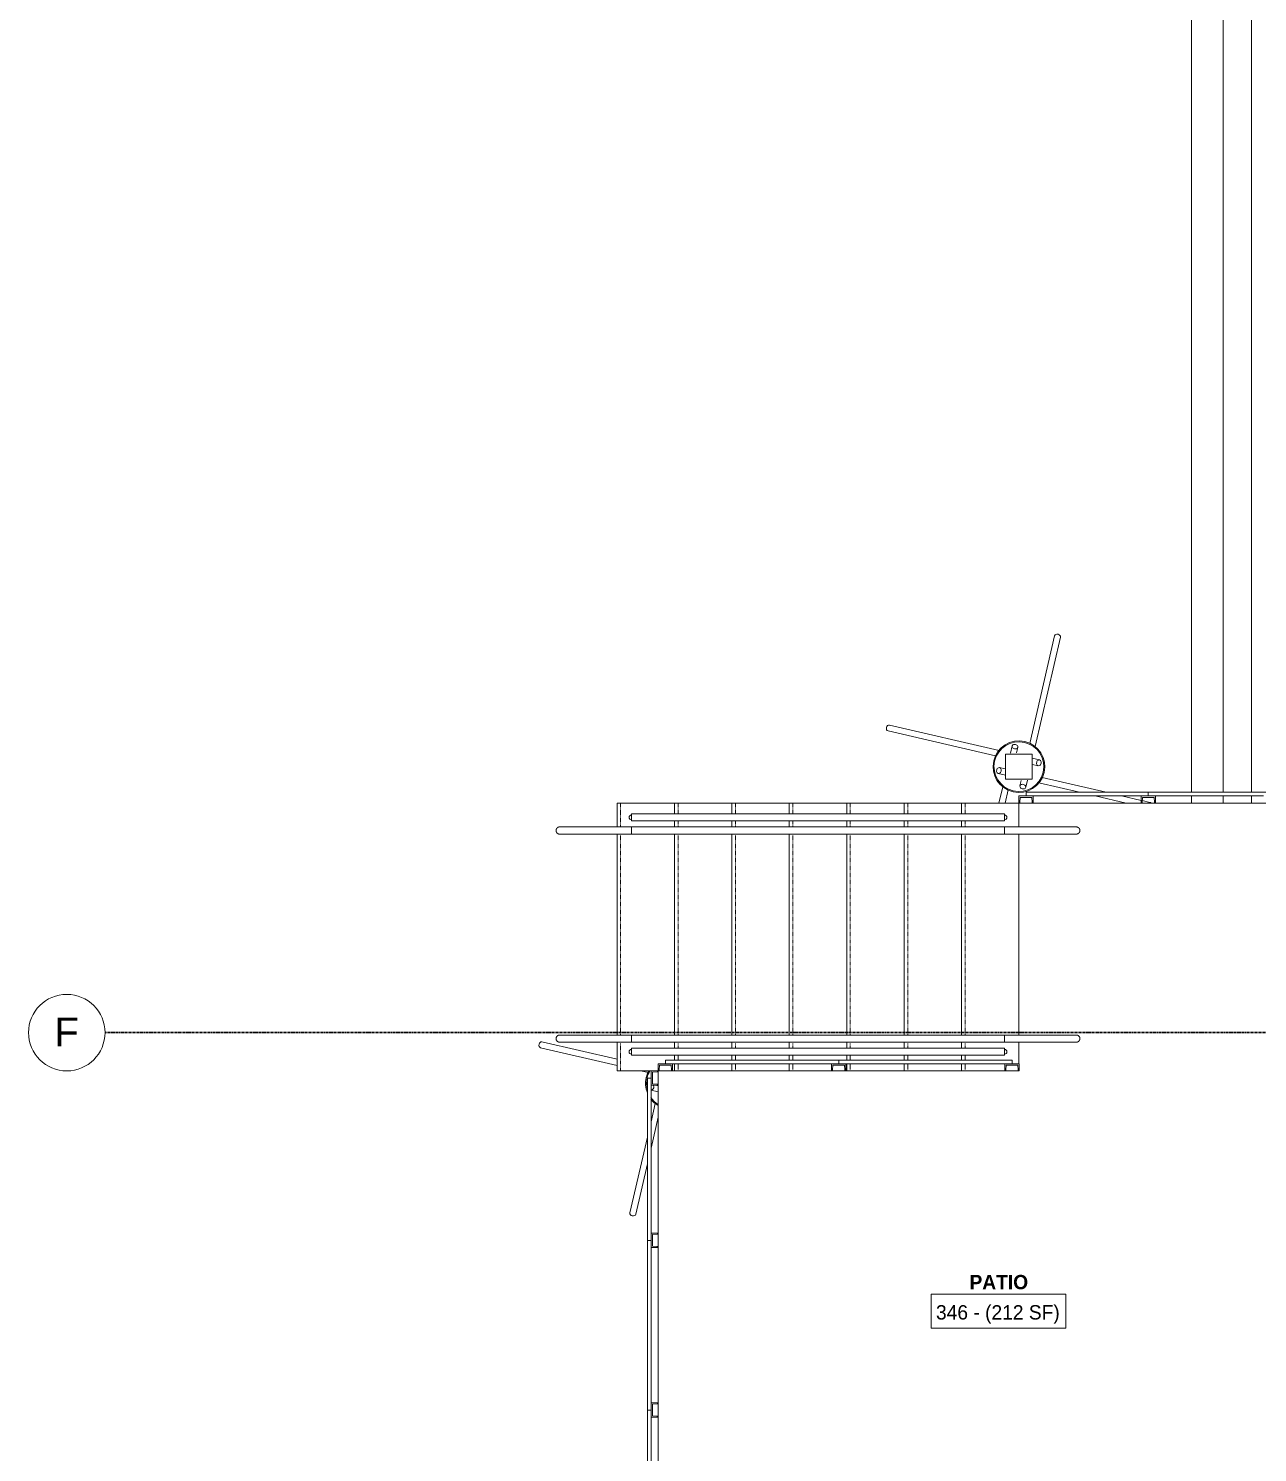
# Model space of a CAD drawing. Header units: inches. Extents: x -4093 to -1777, y 9773 to 12264.
# Drawn here: x -4093 to -3836, y 10079.4 to 10377.1 of the extents above; entities that cross this region are included whole.
import ezdxf

# ---------------------------------------------------------------- set-up
doc = ezdxf.new("R2010")
doc.units = ezdxf.units.IN
doc.header["$MEASUREMENT"] = 0
doc.linetypes.add('Grid Line 1_2_', pattern=[0.875, 0.5, -0.125, 0.125, -0.125])
doc.linetypes.add('Overhead 1_16_', pattern=[0.101562, 0.0625, -0.039062])
for name, color, linetype, lineweight in [('0-1', 7, 'Continuous', 5), ('0-2', 7, 'Continuous', 9), ('0-3', 165, 'Continuous', 5), ('A-AREA-IDEN', 2, 'Continuous', 9), ('A-FLOR-2', 192, 'Continuous', 9), ('A-FLOR-HRAL', 11, 'Continuous', 9), ('A-GLAZ-CURT', 52, 'Continuous', 9), ('A-GLAZ-CWMG', 51, 'Continuous', 9), ('S-FNDN-1', 7, 'Continuous', 9), ('S-FNDN-2', 32, 'Continuous', 9), ('S-GRID-1', 1, 'Grid Line 1_2_', 30), ('S-GRID-IDEN', 1, 'Continuous', 9), ('S-GRID-IDEN-1', 147, 'Continuous', 9), ('S-STRS', 31, 'Continuous', 9), ('S-STRS-3', 31, 'Overhead 1_16_', 9)]:
    doc.layers.add(name, color=color, linetype=linetype, lineweight=lineweight)
doc.styles.add('Arial_1', font='arial.ttf', dxfattribs={"height": 6})
doc.styles.add('Century Gothic', font='ufonts.com_century-gothic.ttf', dxfattribs={"height": 3})
doc.styles.add('Century Gothic_B', font='GOTHICB.TTF', dxfattribs={"height": 3})

# ---------------------------------------------------------------- blocks, each defined once
blk = doc.blocks.new('316600 - Special Foundations - Diamond Pier - Generic - 316600 - Special Foundations - Diamond Pier - Generic-V122-BACKGROUND - 1ST FLOOR')
at = {"layer": 'S-FNDN-1'}
for p, q in [((7.46, 27.36), (2.26, 4.87)), ((3.39, 4.19), (8.68, 27.08)), ((-27.36, 7.46), (-4.87, 2.26)), ((-4.15, 3.38), (-27.08, 8.68)), ((-1.42, 4.32), (-1.77, 2.8)), ((-0.47, 2.87), (-0.2, 4.04)), ((2.77, 2.62), (-2.77, 2.62)), ((-2.77, 2.62), (-2.77, -2.62)), ((2.77, -2.62), (2.77, 2.62)), ((4.32, 1.42), (2.8, 1.77)), ((2.86, 0.48), (4.04, 0.2)), ((-4.32, -1.42), (-2.8, -1.77)), ((-2.86, -0.48), (-4.04, -0.2)), ((-2.77, -2.62), (2.77, -2.62)), ((0.47, -2.87), (0.2, -4.04)), ((1.42, -4.32), (1.77, -2.8)), ((18.22, -5.35), (4.87, -2.26)), ((-3.39, -4.19), (-4.18, -7.6)), ((-2.89, -7.6), (-2.26, -4.87)), ((4.15, -3.38), (12.67, -5.35)), ((15.91, -6.1), (22.4, -7.6)), ((25.55, -7.05), (21.46, -6.1)), ((27.36, -7.46), (25.78, -7.1))]:
    blk.add_line(p, q, dxfattribs=at)
for radius, start, end in [(5.41, 346.9807, 166.9807), (5.21, 346.9807, 166.9807), (5.41, 166.9807, 346.9807), (5.21, 166.9807, 346.9807)]:
    blk.add_arc((0, 0), radius, start, end, dxfattribs=at)
for centre, major_axis, start_param, end_param in [((8.07, 27.22), (-0.609, 0.141), 4.712389, 6.283185), ((8.07, 27.22), (-0.609, 0.141), 3.141593, 4.712389), ((-27.22, 8.07), (0.141, 0.609), 1.570796, 3.141593), ((-27.22, 8.07), (0.141, 0.609), 0, 1.570796), ((-0.81, 4.18), (-0.609, 0.141), 4.712389, 7.853982), ((-0.81, 4.18), (-0.609, 0.141), 1.570796, 4.712389), ((4.18, 0.81), (0.141, 0.609), 1.570796, 4.712389), ((4.18, 0.81), (0.141, 0.609), 4.712389, 7.853982), ((-4.18, -0.81), (0.141, 0.609), 1.570796, 4.712389), ((-4.18, -0.81), (0.141, 0.609), 4.712389, 7.853982), ((0.81, -4.18), (-0.609, 0.141), 4.712389, 7.853982), ((0.81, -4.18), (-0.609, 0.141), 1.570796, 4.712389), ((27.22, -8.07), (0.141, 0.609), 5.759587, 6.283185)]:
    blk.add_ellipse(centre, major_axis=major_axis, ratio=0.764544, start_param=start_param, end_param=end_param, dxfattribs=at)
blk = doc.blocks.new('316600 - Special Foundations - Diamond Pier - Generic - 316600 - Special Foundations - Diamond Pier - Generic-V123-BACKGROUND - 1ST FLOOR')
at = {"layer": 'S-FNDN-1'}
for p, q in [((-27.36, 7.46), (-11.37, 3.77)), ((-11.37, 5.05), (-27.08, 8.68)), ((-6.41, 2.62), (-4.87, 2.26)), ((-4.27, -1.43), (-2.8, -1.77)), ((-2.86, -0.48), (-3.27, -0.38)), ((-3.39, -4.19), (-4.27, -8)), ((-4.27, -13.55), (-2.77, -7.06)), ((-5.02, -11.25), (-8.68, -27.08)), ((-7.46, -27.36), (-5.02, -16.79))]:
    blk.add_line(p, q, dxfattribs=at)
for radius, start, end in [(5.41, 166.9807, 201.3355), (5.41, 151.0098, 166.9807), (5.21, 166.9807, 193.4113), (5.21, 149.7497, 166.9807), (5.21, 214.7051, 237.5864), (5.41, 217.6172, 238.8653)]:
    blk.add_arc((0, 0), radius, start, end, dxfattribs=at)
for centre, major_axis, start_param, end_param in [((-27.22, 8.07), (0.141, 0.609), 1.570796, 3.141593), ((-27.22, 8.07), (0.141, 0.609), 0, 1.570796), ((-4.18, -0.81), (0.141, 0.609), 3.242164, 4.712389), ((-4.18, -0.81), (0.141, 0.609), 4.712389, 5.668597), ((-8.07, -27.22), (-0.609, 0.141), 0, 1.570796), ((-8.07, -27.22), (-0.609, 0.141), 1.570796, 3.141593)]:
    blk.add_ellipse(centre, major_axis=major_axis, ratio=0.764544, start_param=start_param, end_param=end_param, dxfattribs=at)
blk = doc.blocks.new('Grid - Grid Head - Circle-1738874-BACKGROUND - 1ST FLOOR')
at = {"layer": 'S-GRID-IDEN-1'}
for start, end in [(360, 180), (180, 360)]:
    blk.add_arc((0, 0), 0.25, start, end, dxfattribs=at)
blk = doc.blocks.new('CTR - 1st Phase - Structure_rvt-1-BACKGROUND - 1ST FLOOR')
at = {"layer": 'S-GRID-1'}
blk.add_line((-1777.25, 10167.19), (-4076.95, 10167.19), dxfattribs=at)
at = {"layer": '0-2'}
for name, p in [('316600 - Special Foundations - Diamond Pier - Generic - 316600 - Special Foundations - Diamond Pier - Generic-V122-BACKGROUND - 1ST FLOOR', (-3885.92, 10222.79)), ('316600 - Special Foundations - Diamond Pier - Generic - 316600 - Special Foundations - Diamond Pier - Generic-V123-BACKGROUND - 1ST FLOOR', (-3958.55, 10156.57))]:
    blk.add_blockref(name, p, dxfattribs=at)
at = {"layer": '0-3', "xscale": 31.99999999999999, "yscale": 31.99999999999999, "zscale": 31.99999999999999, "rotation": 89.99999999999987}
blk.add_blockref('Grid - Grid Head - Circle-1738874-BACKGROUND - 1ST FLOOR', (-4084.95, 10167.19), dxfattribs=at)
at = {"layer": 'S-GRID-IDEN', "insert": (-4087.54, 10170.32), "char_height": 6, "width": 6.262, "attachment_point": 1, "style": 'Arial_1'}
blk.add_mtext('F', dxfattribs=at)
blk = doc.blocks.new('Basic Wall _ 3_ XPS - ___-2578961-BACKGROUND - 1ST FLOOR')
at = {"layer": 'S-FNDN-2'}
for p, q in [((-3849.82, 10217.44), (-3849.82, 10818.99)), ((-3843.24, 10217.44), (-3843.24, 10818.99)), ((-3837.27, 10217.44), (-3837.27, 10818.99)), ((-3849.82, 10215.19), (-3849.82, 10216.69)), ((-3843.24, 10215.19), (-3843.24, 10216.69)), ((-3837.27, 10215.19), (-3837.27, 10216.69))]:
    blk.add_line(p, q, dxfattribs=at)
blk = doc.blocks.new('Railing - 1_-2835141-BACKGROUND - 1ST FLOOR')
at = {"layer": 'A-FLOR-HRAL'}
for p, q in [((2, 11), (2, 0)), ((3.5, 0), (3.5, 11))]:
    blk.add_line(p, q, dxfattribs=at)
at = {"layer": 'A-FLOR-HRAL', "flags": 128}
for points in [[(2, 15), (2, 15.03), (2, 15.06), (2.01, 15.09), (2.01, 15.12), (2.01, 15.15), (2.02, 15.18), (2.03, 15.21), (2.04, 15.24), (2.05, 15.26), (2.06, 15.29), (2.07, 15.32), (2.08, 15.35), (2.1, 15.37), (2.11, 15.4), (2.13, 15.42), (2.15, 15.45), (2.17, 15.47), (2.19, 15.49), (2.21, 15.52), (2.23, 15.54), (2.25, 15.56), (2.27, 15.58), (2.3, 15.6), (2.32, 15.61), (2.34, 15.63), (2.37, 15.65), (2.4, 15.66), (2.42, 15.68), (2.45, 15.69), (2.48, 15.7), (2.51, 15.71), (2.53, 15.72), (2.56, 15.73), (2.59, 15.73), (2.62, 15.74), (2.65, 15.74), (2.68, 15.75), (2.71, 15.75), (2.74, 15.75)], [(2, 15), (2, 15), (2, 14.99), (2, 14.97), (2, 14.95), (2, 14.92), (2, 14.89), (2, 14.84), (2, 14.8), (2, 14.74), (2, 14.68), (2, 14.62), (2, 14.55), (2, 14.47), (2, 14.39), (2, 14.3), (2, 14.21), (2, 14.11), (2, 14.01), (2, 13.9), (2, 13.79), (2, 13.67), (2, 13.55), (2, 13.42), (2, 13.29), (2, 13.16), (2, 13.02), (2, 12.89), (2, 12.74), (2, 12.6), (2, 12.45), (2, 12.3), (2, 12.15), (2, 11.99), (2, 11.84), (2, 11.68), (2, 11.52), (2, 11.36), (2, 11.2), (2, 11.04), (2, 11)], [(2, 14.5), (2, 14.53), (2, 14.6), (2, 14.67), (2, 14.73), (2, 14.78), (2, 14.83), (2, 14.87), (2, 14.91), (2, 14.94), (2, 14.97), (2, 14.98), (2, 14.99), (2, 15)], [(2.75, 15.75), (2.78, 15.75), (2.81, 15.75), (2.84, 15.74), (2.87, 15.74), (2.9, 15.74), (2.93, 15.73), (2.96, 15.72), (2.99, 15.71), (3.01, 15.7), (3.04, 15.69), (3.07, 15.68), (3.1, 15.67), (3.12, 15.65), (3.15, 15.64), (3.17, 15.62), (3.2, 15.6), (3.22, 15.58), (3.24, 15.56), (3.27, 15.54), (3.29, 15.52), (3.31, 15.5), (3.33, 15.48), (3.35, 15.45), (3.36, 15.43), (3.38, 15.41), (3.4, 15.38), (3.41, 15.35), (3.43, 15.33), (3.44, 15.3), (3.45, 15.27), (3.46, 15.24), (3.47, 15.22), (3.48, 15.19), (3.48, 15.16), (3.49, 15.13), (3.49, 15.1), (3.5, 15.07), (3.5, 15.04), (3.5, 15.01)], [(3.5, 11), (3.5, 11.16), (3.5, 11.32), (3.5, 11.48), (3.5, 11.64), (3.5, 11.79), (3.5, 11.95), (3.5, 12.11), (3.5, 12.26), (3.5, 12.41), (3.5, 12.56), (3.5, 12.7), (3.5, 12.85), (3.5, 12.99), (3.5, 13.12), (3.5, 13.26), (3.5, 13.39), (3.5, 13.52), (3.5, 13.64), (3.5, 13.76), (3.5, 13.87), (3.5, 13.98), (3.5, 14.08), (3.5, 14.18), (3.5, 14.28), (3.5, 14.37), (3.5, 14.45), (3.5, 14.53), (3.5, 14.6), (3.5, 14.67), (3.5, 14.73), (3.5, 14.78), (3.5, 14.83), (3.5, 14.87), (3.5, 14.91), (3.5, 14.94), (3.5, 14.97), (3.5, 14.98), (3.5, 14.99), (3.5, 15), (3.5, 15)], [(3.5, 15), (3.5, 14.99), (3.5, 14.97), (3.5, 14.95), (3.5, 14.92), (3.5, 14.89), (3.5, 14.84), (3.5, 14.8), (3.5, 14.74), (3.5, 14.68), (3.5, 14.62), (3.5, 14.55), (3.5, 14.52)], [(2, 11), (2, 11.16), (2, 11.32), (2, 11.48), (2, 11.64), (2, 11.79), (2, 11.95), (2, 12.11), (2, 12.26), (2, 12.41), (2, 12.56), (2, 12.7), (2, 12.85), (2, 12.94)], [(3.5, 14.07), (3.5, 14.01), (3.5, 13.9), (3.5, 13.79), (3.5, 13.67), (3.5, 13.55), (3.5, 13.42), (3.5, 13.29), (3.5, 13.16), (3.5, 13.02), (3.5, 12.89), (3.5, 12.74), (3.5, 12.6), (3.5, 12.45), (3.5, 12.3), (3.5, 12.15), (3.5, 11.99), (3.5, 11.84), (3.5, 11.68), (3.5, 11.52), (3.5, 11.36), (3.5, 11.2), (3.5, 11.04), (3.5, 11)]]:
    blk.add_lwpolyline(points, dxfattribs=at)
at = {"layer": 'A-FLOR-HRAL'}
blk.add_arc((0, 0), 0.5, 360, 180, dxfattribs=at)
blk = doc.blocks.new('Railing - 1_-2853447-BACKGROUND - 1ST FLOOR')
at = {"layer": 'A-FLOR-HRAL'}
for p, q in [((2, 0), (2, -11)), ((3.5, -11), (3.5, 0)), ((2, -13.68), (2, -13.67))]:
    blk.add_line(p, q, dxfattribs=at)
at = {"layer": 'A-FLOR-HRAL', "flags": 128}
for points in [[(2, -12.94), (2, -12.89), (2, -12.74), (2, -12.6), (2, -12.45), (2, -12.3), (2, -12.15), (2, -11.99), (2, -11.84), (2, -11.68), (2, -11.52), (2, -11.36), (2, -11.2), (2, -11.04), (2, -11)], [(2, -11), (2, -11.16), (2, -11.32), (2, -11.48), (2, -11.64), (2, -11.79), (2, -11.95), (2, -12.11), (2, -12.26), (2, -12.41), (2, -12.56), (2, -12.7), (2, -12.85), (2, -12.99), (2, -13.12), (2, -13.26), (2, -13.39), (2, -13.52), (2, -13.64), (2, -13.76), (2, -13.87), (2, -13.98), (2, -14.08), (2, -14.18), (2, -14.28), (2, -14.37), (2, -14.45), (2, -14.53), (2, -14.6), (2, -14.67), (2, -14.73), (2, -14.78), (2, -14.83), (2, -14.87), (2, -14.91), (2, -14.94), (2, -14.97), (2, -14.98), (2, -14.99), (2, -15), (2, -15)], [(3.5, -11), (3.5, -11.16), (3.5, -11.32), (3.5, -11.48), (3.5, -11.64), (3.5, -11.79), (3.5, -11.95), (3.5, -12.11), (3.5, -12.26), (3.5, -12.41), (3.5, -12.56), (3.5, -12.7), (3.5, -12.85)], [(3.5, -15), (3.5, -15), (3.5, -14.99), (3.5, -14.97), (3.5, -14.95), (3.5, -14.92), (3.5, -14.89), (3.5, -14.84), (3.5, -14.8), (3.5, -14.74), (3.5, -14.68), (3.5, -14.62), (3.5, -14.55), (3.5, -14.47), (3.5, -14.39), (3.5, -14.3), (3.5, -14.21), (3.5, -14.11), (3.5, -14.01), (3.5, -13.9), (3.5, -13.79), (3.5, -13.67), (3.5, -13.55), (3.5, -13.42), (3.5, -13.29), (3.5, -13.16), (3.5, -13.02), (3.5, -12.89), (3.5, -12.74), (3.5, -12.6), (3.5, -12.45), (3.5, -12.3), (3.5, -12.15), (3.5, -11.99), (3.5, -11.84), (3.5, -11.68), (3.5, -11.52), (3.5, -11.36), (3.5, -11.2), (3.5, -11.04), (3.5, -11)], [(2, -15), (2, -14.99), (2, -14.97), (2, -14.95), (2, -14.92), (2, -14.89), (2, -14.84), (2, -14.8), (2, -14.74), (2, -14.68), (2, -14.62), (2, -14.55), (2, -14.5)], [(3.5, -13.54), (3.5, -13.64), (3.5, -13.76), (3.5, -13.87), (3.5, -13.98), (3.5, -14.08), (3.5, -14.18), (3.5, -14.28), (3.5, -14.37), (3.5, -14.45), (3.5, -14.53), (3.5, -14.6), (3.5, -14.67), (3.5, -14.73), (3.5, -14.78), (3.5, -14.83), (3.5, -14.87), (3.5, -14.91), (3.5, -14.94), (3.5, -14.97), (3.5, -14.98), (3.5, -14.99), (3.5, -15)], [(2.75, -15.75), (2.72, -15.75), (2.69, -15.75), (2.66, -15.74), (2.63, -15.74), (2.6, -15.74), (2.57, -15.73), (2.54, -15.72), (2.51, -15.71), (2.49, -15.7), (2.46, -15.69), (2.43, -15.68), (2.4, -15.67), (2.38, -15.65), (2.35, -15.64), (2.33, -15.62), (2.3, -15.6), (2.28, -15.58), (2.26, -15.56), (2.23, -15.54), (2.21, -15.52), (2.19, -15.5), (2.17, -15.48), (2.15, -15.45), (2.14, -15.43), (2.12, -15.41), (2.1, -15.38), (2.09, -15.35), (2.07, -15.33), (2.06, -15.3), (2.05, -15.27), (2.04, -15.24), (2.03, -15.22), (2.02, -15.19), (2.02, -15.16), (2.01, -15.13), (2.01, -15.1), (2, -15.07), (2, -15.04), (2, -15.01)], [(3.5, -15), (3.5, -15.03), (3.5, -15.06), (3.49, -15.09), (3.49, -15.12), (3.49, -15.15), (3.48, -15.18), (3.47, -15.21), (3.46, -15.24), (3.45, -15.26), (3.44, -15.29), (3.43, -15.32), (3.42, -15.35), (3.4, -15.37), (3.39, -15.4), (3.37, -15.42), (3.35, -15.45), (3.33, -15.47), (3.31, -15.49), (3.29, -15.52), (3.27, -15.54), (3.25, -15.56), (3.23, -15.58), (3.2, -15.6), (3.18, -15.61), (3.16, -15.63), (3.13, -15.65), (3.1, -15.66), (3.08, -15.68), (3.05, -15.69), (3.02, -15.7), (2.99, -15.71), (2.97, -15.72), (2.94, -15.73), (2.91, -15.73), (2.88, -15.74), (2.85, -15.74), (2.82, -15.75), (2.79, -15.75), (2.76, -15.75)]]:
    blk.add_lwpolyline(points, dxfattribs=at)
at = {"layer": 'A-FLOR-HRAL'}
blk.add_arc((0, 0), 0.5, 180, 360, dxfattribs=at)
blk = doc.blocks.new('Railing - Railing-2750314-BACKGROUND - 1ST FLOOR')
at = {"layer": 'A-FLOR-HRAL'}
for p, q in [((-3966.92, 10166.69), (-3888.92, 10166.69)), ((-3966.92, 10165.19), (-3966.92, 10166.69)), ((-3966.92, 10165.19), (-3888.92, 10165.19)), ((-3966.92, 10163.94), (-3888.92, 10163.94)), ((-3966.92, 10162.44), (-3966.92, 10163.94)), ((-3888.92, 10166.69), (-3888.92, 10165.19)), ((-3888.92, 10163.94), (-3888.92, 10162.44)), ((-3966.92, 10162.44), (-3888.92, 10162.44))]:
    blk.add_line(p, q, dxfattribs=at)
at = {"rotation": 90}
for name, p in [('Railing - 1_-2835141-BACKGROUND - 1ST FLOOR', (-3966.92, 10163.19)), ('Railing - 1_-2853447-BACKGROUND - 1ST FLOOR', (-3888.92, 10163.19))]:
    blk.add_blockref(name, p, dxfattribs=at)
blk = doc.blocks.new('Railing - 1_-V127-BACKGROUND - 1ST FLOOR')
at = {"layer": 'A-FLOR-HRAL'}
for p, q in [((2, 0), (2, -11)), ((3.5, -11), (3.5, 0))]:
    blk.add_line(p, q, dxfattribs=at)
at = {"layer": 'A-FLOR-HRAL', "flags": 128}
for points in [[(2, -12.94), (2, -12.89), (2, -12.74), (2, -12.6), (2, -12.45), (2, -12.3), (2, -12.15), (2, -11.99), (2, -11.84), (2, -11.68), (2, -11.52), (2, -11.36), (2, -11.2), (2, -11.04), (2, -11)], [(2, -11), (2, -11.16), (2, -11.32), (2, -11.48), (2, -11.64), (2, -11.79), (2, -11.95), (2, -12.11), (2, -12.26), (2, -12.41), (2, -12.56), (2, -12.7), (2, -12.85), (2, -12.99), (2, -13.12), (2, -13.26), (2, -13.39), (2, -13.52), (2, -13.64), (2, -13.76), (2, -13.87), (2, -13.98), (2, -14.08), (2, -14.18), (2, -14.28), (2, -14.37), (2, -14.45), (2, -14.53), (2, -14.6), (2, -14.67), (2, -14.73), (2, -14.78), (2, -14.83), (2, -14.87), (2, -14.91), (2, -14.94), (2, -14.97), (2, -14.98), (2, -14.99), (2, -15), (2, -15)], [(3.5, -11), (3.5, -11.16), (3.5, -11.32), (3.5, -11.48), (3.5, -11.64), (3.5, -11.79), (3.5, -11.95), (3.5, -12.11), (3.5, -12.26), (3.5, -12.41), (3.5, -12.56), (3.5, -12.7), (3.5, -12.85)], [(3.5, -15), (3.5, -15), (3.5, -14.99), (3.5, -14.97), (3.5, -14.95), (3.5, -14.92), (3.5, -14.89), (3.5, -14.84), (3.5, -14.8), (3.5, -14.74), (3.5, -14.68), (3.5, -14.62), (3.5, -14.55), (3.5, -14.47), (3.5, -14.39), (3.5, -14.3), (3.5, -14.21), (3.5, -14.11), (3.5, -14.01), (3.5, -13.9), (3.5, -13.79), (3.5, -13.67), (3.5, -13.55), (3.5, -13.42), (3.5, -13.29), (3.5, -13.16), (3.5, -13.02), (3.5, -12.89), (3.5, -12.74), (3.5, -12.6), (3.5, -12.45), (3.5, -12.3), (3.5, -12.15), (3.5, -11.99), (3.5, -11.84), (3.5, -11.68), (3.5, -11.52), (3.5, -11.36), (3.5, -11.2), (3.5, -11.04), (3.5, -11)], [(2, -15), (2, -14.99), (2, -14.97), (2, -14.95), (2, -14.92), (2, -14.89), (2, -14.84), (2, -14.8), (2, -14.74), (2, -14.68), (2, -14.62), (2, -14.55), (2, -14.5)], [(3.5, -13.54), (3.5, -13.64), (3.5, -13.76), (3.5, -13.87), (3.5, -13.98), (3.5, -14.08), (3.5, -14.18), (3.5, -14.28), (3.5, -14.37), (3.5, -14.45), (3.5, -14.53), (3.5, -14.6), (3.5, -14.67), (3.5, -14.73), (3.5, -14.78), (3.5, -14.83), (3.5, -14.87), (3.5, -14.91), (3.5, -14.94), (3.5, -14.97), (3.5, -14.98), (3.5, -14.99), (3.5, -15)], [(2.75, -15.75), (2.72, -15.75), (2.69, -15.75), (2.66, -15.74), (2.63, -15.74), (2.6, -15.74), (2.57, -15.73), (2.54, -15.72), (2.51, -15.71), (2.49, -15.7), (2.46, -15.69), (2.43, -15.68), (2.4, -15.67), (2.38, -15.65), (2.35, -15.64), (2.33, -15.62), (2.3, -15.6), (2.28, -15.58), (2.26, -15.56), (2.23, -15.54), (2.21, -15.52), (2.19, -15.5), (2.17, -15.48), (2.15, -15.45), (2.14, -15.43), (2.12, -15.41), (2.1, -15.38), (2.09, -15.35), (2.07, -15.33), (2.06, -15.3), (2.05, -15.27), (2.04, -15.24), (2.03, -15.22), (2.02, -15.19), (2.02, -15.16), (2.01, -15.13), (2.01, -15.1), (2, -15.07), (2, -15.04), (2, -15.01)], [(3.5, -15), (3.5, -15.03), (3.5, -15.06), (3.49, -15.09), (3.49, -15.12), (3.49, -15.15), (3.48, -15.18), (3.47, -15.21), (3.46, -15.24), (3.45, -15.26), (3.44, -15.29), (3.43, -15.32), (3.42, -15.35), (3.4, -15.37), (3.39, -15.4), (3.37, -15.42), (3.35, -15.45), (3.33, -15.47), (3.31, -15.49), (3.29, -15.52), (3.27, -15.54), (3.25, -15.56), (3.23, -15.58), (3.2, -15.6), (3.18, -15.61), (3.16, -15.63), (3.13, -15.65), (3.1, -15.66), (3.08, -15.68), (3.05, -15.69), (3.02, -15.7), (2.99, -15.71), (2.97, -15.72), (2.94, -15.73), (2.91, -15.73), (2.88, -15.74), (2.85, -15.74), (2.82, -15.75), (2.79, -15.75), (2.76, -15.75)]]:
    blk.add_lwpolyline(points, dxfattribs=at)
at = {"layer": 'A-FLOR-HRAL'}
blk.add_arc((0, 0), 0.5, 180, 360, dxfattribs=at)
blk = doc.blocks.new('Railing - Railing-2755816-BACKGROUND - 1ST FLOOR')
at = {"layer": 'A-FLOR-HRAL'}
for p, q in [((-3966.92, 10212.94), (-3888.92, 10212.94)), ((-3966.92, 10211.44), (-3966.92, 10212.94)), ((-3888.92, 10212.94), (-3888.92, 10211.44)), ((-3966.92, 10211.44), (-3888.92, 10211.44)), ((-3966.92, 10210.19), (-3888.92, 10210.19)), ((-3966.92, 10208.69), (-3966.92, 10210.19)), ((-3966.92, 10208.69), (-3888.92, 10208.69)), ((-3888.92, 10210.19), (-3888.92, 10208.69))]:
    blk.add_line(p, q, dxfattribs=at)
at = {"extrusion": (0, 0, -1), "zscale": -1, "rotation": 270}
for name, p in [('Railing - 1_-2835141-BACKGROUND - 1ST FLOOR', (3966.92, 10212.19)), ('Railing - 1_-V127-BACKGROUND - 1ST FLOOR', (3888.92, 10212.19))]:
    blk.add_blockref(name, p, dxfattribs=at)
blk = doc.blocks.new('Horizontal_Siding - Horizontal_Siding-2854973-BACKGROUND - 1ST FLOOR')
at = {"layer": 'A-GLAZ-CURT'}
for p, q in [((-18.11875, 2.25), (18.11875, 2.25)), ((-18.11875, 1.5), (-18.11875, 2.25)), ((16.61875, 1.5), (-16.61875, 1.5)), ((18.11875, 2.25), (18.11875, 1.5))]:
    blk.add_line(p, q, dxfattribs=at)
blk = doc.blocks.new('Rectangular Mullion - RAILING POST-2666422-BACKGROUND - 1ST FLOOR')
at = {"layer": 'A-GLAZ-CWMG'}
for p, q in [((-1.5, -1.5), (-1.5, 0)), ((1.5, 0), (1.5, -1.5)), ((1.5, -1.5), (-1.5, -1.5)), ((-1.29, -0.21), (-1.22, -1.18)), ((-1.22, -1.18), (1.22, -1.18)), ((1.22, -1.18), (1.29, -0.21))]:
    blk.add_line(p, q, dxfattribs=at)
for centre, radius, start, end in [((-1.5, -0.21), 0.211, 359.472, 90), ((1.5, -0.21), 0.21, 90, 180.528)]:
    blk.add_arc(centre, radius, start, end, dxfattribs=at)
blk = doc.blocks.new('Rectangular Mullion - RAILING POST-2680134-BACKGROUND - 1ST FLOOR')
at = {"layer": 'A-GLAZ-CWMG'}
for p, q in [((-3, -1.5), (-3, 0)), ((0, 0), (0, -1.5)), ((0, -1.5), (-3, -1.5)), ((-2.79, -0.21), (-2.72, -1.18)), ((-2.72, -1.18), (-0.28, -1.18)), ((-0.28, -1.18), (-0.21, -0.21))]:
    blk.add_line(p, q, dxfattribs=at)
for centre, start, end in [((-3, -0.21), 359.472, 90), ((0, -0.21), 90, 180.528)]:
    blk.add_arc(centre, 0.21, start, end, dxfattribs=at)
blk = doc.blocks.new('Rectangular Mullion - RAILING POST-2806288-BACKGROUND - 1ST FLOOR')
at = {"layer": 'A-GLAZ-CWMG'}
for p, q in [((-3, 0), (-3, -1.5)), ((0, -1.5), (0, 0)), ((-3, -1.5), (0, -1.5)), ((-2.72, -1.18), (-2.79, -0.21)), ((-0.28, -1.18), (-2.72, -1.18)), ((-0.21, -0.21), (-0.28, -1.18))]:
    blk.add_line(p, q, dxfattribs=at)
for centre, radius, start, end in [((-3, -0.21), 0.211, 359.472, 90), ((0, -0.21), 0.21, 90, 180.528)]:
    blk.add_arc(centre, radius, start, end, dxfattribs=at)
blk = doc.blocks.new('Rectangular Mullion - RAILING POST-2833646-BACKGROUND - 1ST FLOOR')
at = {"layer": 'A-GLAZ-CWMG'}
for p, q in [((0, 1.5), (-3, 1.5)), ((-3, 1.5), (-3, 0)), ((-2.79, 0.21), (-2.72, 1.18)), ((-2.72, 1.18), (-0.28, 1.18)), ((-0.28, 1.18), (-0.21, 0.21)), ((0, 0), (0, 1.5))]:
    blk.add_line(p, q, dxfattribs=at)
for centre, start, end in [((-3, 0.21), 270, 0.528), ((0, 0.21), 179.472, 270)]:
    blk.add_arc(centre, 0.21, start, end, dxfattribs=at)
blk = doc.blocks.new('Horizontal_Siding - Horizontal_Siding-2855039-BACKGROUND - 1ST FLOOR')
at = {"layer": 'A-GLAZ-CURT'}
for p, q in [((-16.98, -2.25), (-16.98, -1.5)), ((16.98, -2.25), (-16.98, -2.25)), ((-15.48, -1.5), (15.48, -1.5)), ((16.98, -1.5), (16.98, -2.25))]:
    blk.add_line(p, q, dxfattribs=at)
blk = doc.blocks.new('Horizontal_Siding - Horizontal_Siding-2855040-BACKGROUND - 1ST FLOOR')
at = {"layer": 'A-GLAZ-CURT'}
for p, q in [((-17.73, -2.25), (-17.73, -1.5)), ((17.73, -2.25), (-17.73, -2.25)), ((-16.23, -1.5), (16.23, -1.5)), ((17.73, -1.5), (17.73, -2.25))]:
    blk.add_line(p, q, dxfattribs=at)
blk = doc.blocks.new('Rectangular Mullion - RAILING POST-2833645-BACKGROUND - 1ST FLOOR')
at = {"layer": 'A-GLAZ-CWMG'}
for p, q in [((-1.5, 1.5), (1.5, 1.5)), ((-1.5, 0), (-1.5, 1.5)), ((-1.22, 1.18), (-1.29, 0.21)), ((1.22, 1.18), (-1.22, 1.18)), ((1.29, 0.21), (1.22, 1.18)), ((1.5, 1.5), (1.5, 0))]:
    blk.add_line(p, q, dxfattribs=at)
for centre, radius, start, end in [((-1.5, 0.21), 0.21, 270, 0.528), ((1.5, 0.21), 0.211, 179.472, 270)]:
    blk.add_arc(centre, radius, start, end, dxfattribs=at)
blk = doc.blocks.new('Horizontal_Siding - Horizontal_Siding-2840883-BACKGROUND - 1ST FLOOR')
at = {"layer": 'A-GLAZ-CURT'}
for p, q in [((-12.775, 2.25), (12.775, 2.25)), ((-12.775, 1.5), (-12.775, 2.25)), ((11.275, 1.5), (-11.275, 1.5)), ((12.775, 2.25), (12.775, 1.5))]:
    blk.add_line(p, q, dxfattribs=at)

msp = doc.modelspace()

# ---------------------------------------------------------------- linework, layer by layer
at = {"layer": 'A-AREA-IDEN', "flags": 128}
msp.add_lwpolyline([(-3904.25, 10112.54), (-3876.08, 10112.54), (-3876.08, 10105.38), (-3904.25, 10105.38)], close=True, dxfattribs=at)
at = {"layer": 'A-FLOR-2'}
for p, q in [((-3885.92, 10215.19), (-3885.92, 10210.19)), ((-3832.07, 10215.19), (-3885.92, 10215.19)), ((-3885.92, 10208.69), (-3885.92, 10166.69)), ((-3885.92, 10165.19), (-3885.92, 10160.69)), ((-3885.92, 10159.19), (-3961.32, 10159.19)), ((-3961.32, 10159.19), (-3961.32, 9946.44)), ((-3885.92, 10159.2), (-3885.92, 10159.19))]:
    msp.add_line(p, q, dxfattribs=at)
at = {"layer": 'S-STRS'}
for p, q in [((-3969.92, 10215.19), (-3969.92, 10210.19)), ((-3969.92, 10215.19), (-3957.92, 10215.19)), ((-3957.92, 10215.19), (-3945.92, 10215.19)), ((-3957.92, 10215.19), (-3957.92, 10212.94)), ((-3945.92, 10215.19), (-3933.92, 10215.19)), ((-3945.92, 10215.19), (-3945.92, 10212.94)), ((-3933.92, 10215.19), (-3921.92, 10215.19)), ((-3933.92, 10215.19), (-3933.92, 10212.94)), ((-3921.92, 10215.19), (-3909.92, 10215.19)), ((-3921.92, 10215.19), (-3921.92, 10212.94)), ((-3909.92, 10215.19), (-3897.92, 10215.19)), ((-3909.92, 10215.19), (-3909.92, 10212.94)), ((-3897.92, 10215.19), (-3885.92, 10215.19)), ((-3897.92, 10215.19), (-3897.92, 10212.94)), ((-3885.92, 10215.19), (-3885.92, 10210.19)), ((-3969.92, 10208.69), (-3969.92, 10166.69)), ((-3957.92, 10211.44), (-3957.92, 10210.19)), ((-3957.92, 10208.69), (-3957.92, 10166.69)), ((-3945.92, 10211.44), (-3945.92, 10210.19)), ((-3945.92, 10208.69), (-3945.92, 10166.69)), ((-3933.92, 10211.44), (-3933.92, 10210.19)), ((-3933.92, 10208.69), (-3933.92, 10166.69)), ((-3921.92, 10211.44), (-3921.92, 10210.19)), ((-3921.92, 10208.69), (-3921.92, 10166.69)), ((-3909.92, 10211.44), (-3909.92, 10210.19)), ((-3909.92, 10208.69), (-3909.92, 10166.69)), ((-3897.92, 10211.44), (-3897.92, 10210.19)), ((-3897.92, 10208.69), (-3897.92, 10166.69)), ((-3885.92, 10208.69), (-3885.92, 10166.69)), ((-3969.92, 10165.19), (-3969.92, 10159.19)), ((-3957.92, 10165.19), (-3957.92, 10163.94)), ((-3945.92, 10165.19), (-3945.92, 10163.94)), ((-3933.92, 10165.19), (-3933.92, 10163.94)), ((-3921.92, 10165.19), (-3921.92, 10163.94)), ((-3909.92, 10165.19), (-3909.92, 10163.94)), ((-3897.92, 10165.19), (-3897.92, 10163.94)), ((-3885.92, 10165.19), (-3885.92, 10160.69)), ((-3957.92, 10162.44), (-3957.92, 10161.44)), ((-3945.92, 10162.44), (-3945.92, 10161.44)), ((-3933.92, 10162.44), (-3933.92, 10161.44)), ((-3921.92, 10162.44), (-3921.92, 10161.44)), ((-3909.92, 10162.44), (-3909.92, 10161.44)), ((-3897.92, 10162.44), (-3897.92, 10161.44)), ((-3969.92, 10159.19), (-3962.84, 10159.19)), ((-3957.92, 10160.69), (-3957.92, 10159.19)), ((-3945.92, 10160.69), (-3945.92, 10159.19)), ((-3933.92, 10160.69), (-3933.92, 10159.19)), ((-3921.92, 10160.69), (-3921.92, 10159.19)), ((-3909.92, 10160.69), (-3909.92, 10159.19)), ((-3897.92, 10160.69), (-3897.92, 10159.19)), ((-3885.92, 10159.2), (-3885.92, 10159.19))]:
    msp.add_line(p, q, dxfattribs=at)
at = {"layer": 'S-STRS-3'}
for p, q in [((-3969.17, 10215.19), (-3969.17, 10210.19)), ((-3957.17, 10215.19), (-3957.17, 10212.94)), ((-3945.17, 10215.19), (-3945.17, 10212.94)), ((-3933.17, 10215.19), (-3933.17, 10212.94)), ((-3921.17, 10215.19), (-3921.17, 10212.94)), ((-3909.17, 10215.19), (-3909.17, 10212.94)), ((-3897.17, 10215.19), (-3897.17, 10212.94)), ((-3969.17, 10208.69), (-3969.17, 10166.69)), ((-3957.17, 10211.44), (-3957.17, 10210.19)), ((-3957.17, 10208.69), (-3957.17, 10166.69)), ((-3945.17, 10211.44), (-3945.17, 10210.19)), ((-3945.17, 10208.69), (-3945.17, 10166.69)), ((-3933.17, 10211.44), (-3933.17, 10210.19)), ((-3933.17, 10208.69), (-3933.17, 10166.69)), ((-3921.17, 10211.44), (-3921.17, 10210.19)), ((-3921.17, 10208.69), (-3921.17, 10166.69)), ((-3909.17, 10211.44), (-3909.17, 10210.19)), ((-3909.17, 10208.69), (-3909.17, 10166.69)), ((-3897.17, 10211.44), (-3897.17, 10210.19)), ((-3897.17, 10208.69), (-3897.17, 10166.69)), ((-3969.17, 10165.19), (-3969.17, 10159.19)), ((-3957.17, 10165.19), (-3957.17, 10163.94)), ((-3945.17, 10165.19), (-3945.17, 10163.94)), ((-3933.17, 10165.19), (-3933.17, 10163.94)), ((-3921.17, 10165.19), (-3921.17, 10163.94)), ((-3909.17, 10165.19), (-3909.17, 10163.94)), ((-3897.17, 10165.19), (-3897.17, 10163.94)), ((-3957.17, 10162.44), (-3957.17, 10161.44)), ((-3945.17, 10162.44), (-3945.17, 10161.44)), ((-3933.17, 10162.44), (-3933.17, 10161.44)), ((-3921.17, 10162.44), (-3921.17, 10161.44)), ((-3909.17, 10162.44), (-3909.17, 10161.44)), ((-3897.17, 10162.44), (-3897.17, 10161.44)), ((-3957.17, 10160.69), (-3957.17, 10159.19)), ((-3945.17, 10160.69), (-3945.17, 10159.19)), ((-3933.17, 10160.69), (-3933.17, 10159.19)), ((-3921.17, 10160.69), (-3921.17, 10159.19)), ((-3909.17, 10160.69), (-3909.17, 10159.19)), ((-3897.17, 10160.69), (-3897.17, 10159.19))]:
    msp.add_line(p, q, dxfattribs=at)

# ---------------------------------------------------------------- block references
at = {"layer": '0-1'}
msp.add_blockref('CTR - 1st Phase - Structure_rvt-1-BACKGROUND - 1ST FLOOR', (0, 0), dxfattribs=at)
at = {"layer": 'A-FLOR-HRAL'}
for name in ['Railing - Railing-2755816-BACKGROUND - 1ST FLOOR', 'Railing - Railing-2750314-BACKGROUND - 1ST FLOOR']:
    msp.add_blockref(name, (0, 0), dxfattribs=at)
at = {"layer": 'A-GLAZ-CURT'}
for name, p in [('Horizontal_Siding - Horizontal_Siding-2840883-BACKGROUND - 1ST FLOOR', (-3871.65, 10215.19)), ('Horizontal_Siding - Horizontal_Siding-2840883-BACKGROUND - 1ST FLOOR', (-3846.1, 10215.19)), ('Horizontal_Siding - Horizontal_Siding-2854973-BACKGROUND - 1ST FLOOR', (-3941.7, 10159.19)), ('Horizontal_Siding - Horizontal_Siding-2854973-BACKGROUND - 1ST FLOOR', (-3905.47, 10159.19))]:
    msp.add_blockref(name, p, dxfattribs=at)
at = {"layer": 'A-GLAZ-CURT', "rotation": 269.9999999999769}
for name, p in [('Horizontal_Siding - Horizontal_Siding-2855039-BACKGROUND - 1ST FLOOR', (-3961.32, 10140.71)), ('Horizontal_Siding - Horizontal_Siding-2855040-BACKGROUND - 1ST FLOOR', (-3961.32, 10106)), ('Horizontal_Siding - Horizontal_Siding-2855040-BACKGROUND - 1ST FLOOR', (-3961.32, 10070.54))]:
    msp.add_blockref(name, p, dxfattribs=at)
at = {"layer": 'A-GLAZ-CWMG'}
for name, p, rotation in [('Rectangular Mullion - RAILING POST-2806288-BACKGROUND - 1ST FLOOR', (-3885.92, 10215.19), 180), ('Rectangular Mullion - RAILING POST-2833646-BACKGROUND - 1ST FLOOR', (-3961.32, 10159.19), 89.99999999997688), ('Rectangular Mullion - RAILING POST-2806288-BACKGROUND - 1ST FLOOR', (-3961.32, 10159.19), 180)]:
    msp.add_blockref(name, p, dxfattribs=dict(at, rotation=rotation))
at = {"layer": 'A-GLAZ-CWMG', "extrusion": (0, 0, -1)}
for name, p, rotation in [('Rectangular Mullion - RAILING POST-2666422-BACKGROUND - 1ST FLOOR', (3858.87, 10215.19), 180), ('Rectangular Mullion - RAILING POST-2666422-BACKGROUND - 1ST FLOOR', (3923.59, 10159.19), 180), ('Rectangular Mullion - RAILING POST-2680134-BACKGROUND - 1ST FLOOR', (3885.85, 10159.19), 180), ('Rectangular Mullion - RAILING POST-2833645-BACKGROUND - 1ST FLOOR', (3961.32, 10123.73), 270.0000000000231), ('Rectangular Mullion - RAILING POST-2833645-BACKGROUND - 1ST FLOOR', (3961.32, 10088.27), 270.0000000000231)]:
    msp.add_blockref(name, p, dxfattribs=dict(at, rotation=rotation))
at = {"layer": 'S-FNDN-2'}
msp.add_blockref('Basic Wall _ 3_ XPS - ___-2578961-BACKGROUND - 1ST FLOOR', (0, 0), dxfattribs=at)

# ---------------------------------------------------------------- texts
at = {"layer": 'A-AREA-IDEN', "char_height": 3, "attachment_point": 1}
for s, insert, width, style in [('PATIO', (-3896.25, 10116.53), 14.645, 'Century Gothic_B'), ('346 - (212 SF)', (-3903.25, 10110.21), 31.613, 'Century Gothic')]:
    msp.add_mtext(s, dxfattribs=dict(at, insert=insert, width=width, style=style))

doc.saveas('drawing.dxf')
